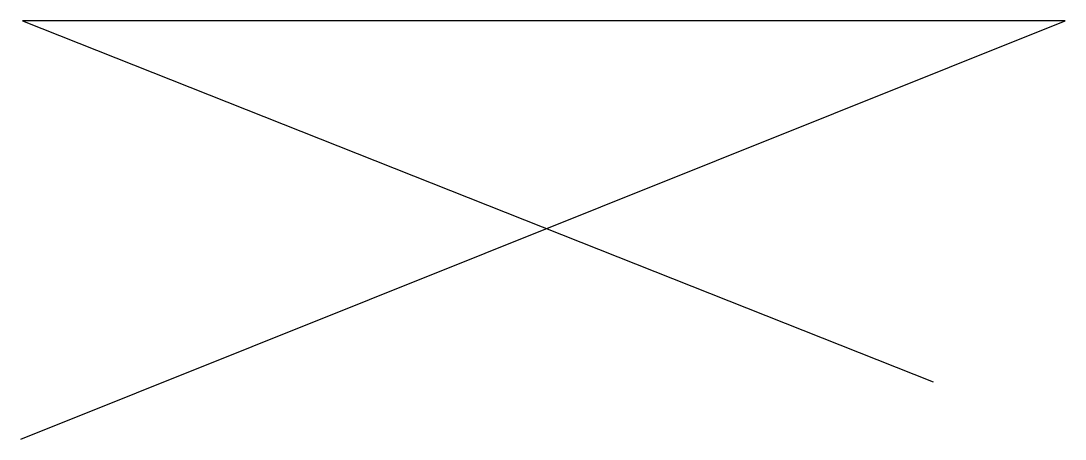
# Model space of a CAD drawing. Header units: millimetres. Extents: x 0 to 9346, y 0 to 3743.
import ezdxf

# ---------------------------------------------------------------- set-up
doc = ezdxf.new("R2010")
doc.units = ezdxf.units.MM

msp = doc.modelspace()

# ---------------------------------------------------------------- linework, layer by layer
for p, q in [((0, 0), (9345.8, 3742.9)), ((9345.8, 3742.9), (14.6, 3742.9)), ((14.6, 3742.9), (8164.8, 513.1))]:
    msp.add_line(p, q)

doc.saveas('drawing.dxf')
